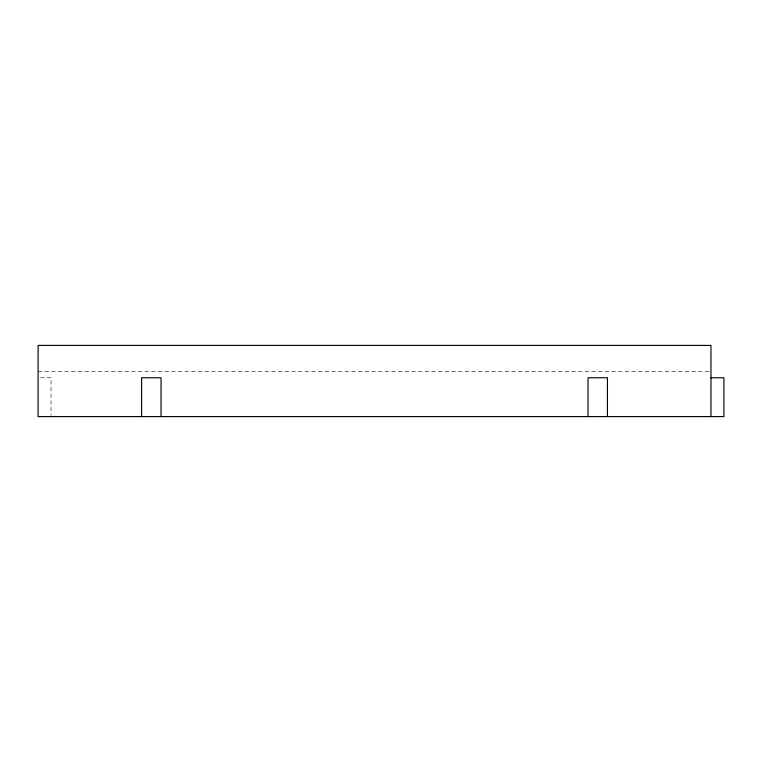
<?xml version="1.0" encoding="UTF-8"?>
<svg xmlns="http://www.w3.org/2000/svg" width="762" height="762" viewBox="0 0 762 762"><rect width="100%" height="100%" fill="white"/><g stroke="black" fill="none" stroke-linecap="round" stroke-linejoin="round"><path stroke-width="0.57" stroke-dasharray="3.81 2.86" d="M38.1 371.294L709.774 371.294M40.453 377.762L51.035 377.762L51.035 415.404"/><path stroke-width="1.14" d="M710.965 377.762L723.9 377.762L723.9 416.585L38.1 416.585L38.1 345.415L710.965 345.415L710.965 416.585M607.447 416.585L607.447 377.762L588.035 377.762L588.035 416.585M161.03 416.585L161.03 377.762L141.618 377.762L141.618 416.585"/></g></svg>
